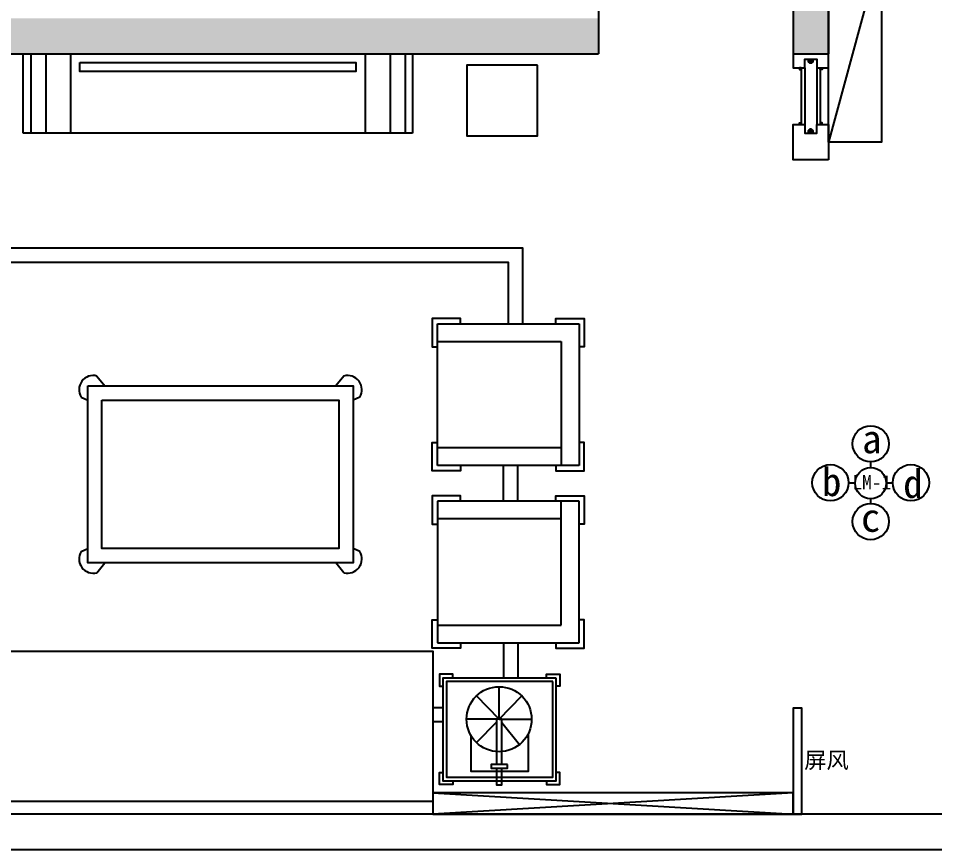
# Model space of a CAD drawing. Extents: x 643133 to 135659452, y -425133 to -387116.
# Drawn here: x 715458 to 720636, y -404167 to -399467 of the extents above; entities that cross this region are included whole.
import ezdxf

# ---------------------------------------------------------------- set-up
doc = ezdxf.new("R2010")
doc.units = 0
doc.header["$LTSCALE"] = 10
doc.header["$MEASUREMENT"] = 0
for name, color, linetype in [('30', 30, 'Continuous'), ('34', 34, 'Continuous'), ('38', 38, 'Continuous')]:
    doc.layers.add(name, color=color, linetype=linetype)
doc.styles.add('ATT', font='')
doc.styles.get('ATT').set_extended_font_data('SimSun')

msp = doc.modelspace()

# ---------------------------------------------------------------- hatches: boundary and pattern name
at = {"layer": '34'}
for points in [[(719835.5, -398766.8), (719835.5, -399666.8), (720035.5, -399666.8), (720035.5, -398966.8), (723035.5, -398966.8), (723035.5, -398266.8), (722835.5, -398266.8), (722835.5, -398766.8)], [(718735.5, -399466.8), (714335.5, -399466.8), (713785.5, -399466.8), (713785.5, -398966.8), (713485.5, -398966.8), (713485.5, -399666.8), (718735.5, -399666.8)]]:
    msp.add_hatch(color=256, dxfattribs=at).paths.add_polyline_path(points)

# ---------------------------------------------------------------- linework, layer by layer
at = {"layer": '30'}
for p, q in [((719835.5, -398666.8), (719835.5, -399666.8)), ((720035.5, -398966.8), (720035.5, -399666.8)), ((718735.5, -399366.8), (718735.5, -399666.8)), ((713485.5, -399666.8), (718735.5, -399666.8)), ((714435.5, -399666.8), (718735.5, -399666.8)), ((719835.5, -399666.8), (720035.5, -399666.8)), ((719960.5, -400266.8), (719910.5, -400266.8)), ((719935.5, -403966.8), (714435.5, -403966.8)), ((722935.5, -403966.8), (719935.5, -403966.8)), ((719935.5, -404166.8), (714035.5, -404166.8)), ((722935.5, -404166.8), (719935.5, -404166.8))]:
    msp.add_line(p, q, dxfattribs=at)
for points in [[(719835.5, -399666.8), (719835.5, -399746.8), (719901.6, -399746.8), (719901.6, -399696.8), (719969.3, -399696.8), (719969.3, -399746.8), (720035.5, -399746.8), (720035.5, -399666.8)], [(720035.5, -400266.8), (719835.5, -400266.8), (719835.5, -400066.8), (719901.6, -400066.8), (719901.6, -400116.8), (719969.3, -400116.8), (719969.3, -400066.8), (720035.5, -400066.8), (720035.5, -400266.8)]]:
    msp.add_lwpolyline(points, dxfattribs=at)
at = {"layer": '34'}
for p, q in [((715485.5, -399666.8), (717685.5, -399666.8)), ((715485.5, -400116.8), (715485.5, -399666.8)), ((715527.7, -399666.8), (715527.7, -400116.8)), ((715612.2, -399666.8), (715612.2, -400116.8)), ((715753, -399666.8), (715753, -400116.8)), ((717418, -399666.8), (717418, -400116.8)), ((717558.8, -399666.8), (717558.8, -400116.8)), ((717643.3, -399666.8), (717643.3, -400116.8)), ((717685.5, -399666.8), (717685.5, -400116.8)), ((717685.5, -400116.8), (715485.5, -400116.8)), ((717826.1, -401194.4), (718626.1, -401194.4)), ((717826.1, -401994.4), (717826.1, -401194.4)), ((718626.1, -401194.4), (718626.1, -401994.4)), ((717826.1, -401294.4), (718526.1, -401294.4)), ((718526.1, -401294.4), (718526.1, -401994.4)), ((715902.1, -401489), (715947.3, -401544.9)), ((717297.5, -401489), (717252.3, -401544.9)), ((715812.4, -401609), (715849.8, -401626.4)), ((717387.2, -401609), (717349.8, -401626.4)), ((718526.1, -401894.4), (717826.1, -401894.4)), ((718626.1, -401994.4), (717826.1, -401994.4)), ((718199.8, -402196.9), (718199.8, -401994.4)), ((718279.8, -402196.9), (718279.8, -401994.4)), ((718626.1, -402196.9), (717826.1, -402196.9)), ((717826.1, -402196.9), (717826.1, -402996.9)), ((718526.1, -402896.9), (718526.1, -402196.9)), ((718626.1, -402996.9), (718626.1, -402196.9)), ((718526.1, -402296.9), (717826.1, -402296.9)), ((715812.4, -402480.8), (715849.8, -402463.4)), ((717387.2, -402480.8), (717349.8, -402463.4)), ((715902.1, -402600.9), (715947.3, -402544.9)), ((717297.5, -402600.9), (717252.3, -402544.9)), ((717826.1, -402896.9), (718526.1, -402896.9)), ((717826.1, -402996.9), (718626.1, -402996.9)), ((718174.5, -403429.5), (718174.5, -403245.6)), ((718174.5, -403429.5), (718046.1, -403297.8)), ((718174.5, -403429.5), (718302.6, -403297.5)), ((718174.5, -403429.5), (717990.5, -403429.5)), ((718159.5, -403445), (718046.7, -403561.8)), ((718174.5, -403429.5), (718358.4, -403429.5)), ((718189.4, -403447.9), (718290.4, -403572.3))]:
    msp.add_line(p, q, dxfattribs=at)
at = {"layer": '34', "color": 1}
for p, q in [((719918.1, -399708.6), (719952.4, -399708.6)), ((719935.3, -399694), (719935.3, -399724.9)), ((719918.1, -400105), (719952.4, -400105)), ((719935.3, -400119.5), (719935.3, -400088.7)), ((720274.4, -402006.7), (720274.4, -401974.1)), ((720148.8, -402092), (720186.3, -402092)), ((720362.4, -402092), (720399.9, -402092)), ((720274.4, -402209.9), (720274.4, -402182.8))]:
    msp.add_line(p, q, dxfattribs=at)
at = {"layer": '34', "color": 4}
for p, q in [((719881.6, -399746.8), (719881.6, -400066.8)), ((719901.6, -399746.8), (719901.6, -400066.8)), ((719969.3, -399746.8), (719969.3, -400066.8)), ((719989.3, -399746.8), (719989.3, -400066.8))]:
    msp.add_line(p, q, dxfattribs=at)
at = {"layer": '34', "color": 251}
for p, q in [((719835.5, -403844.8), (717799.8, -403966.8)), ((717799.8, -403844.8), (719835.5, -403966.8))]:
    msp.add_line(p, q, dxfattribs=at)
at = {"layer": '34'}
for points in [[(720035.5, -399066.8), (720335.5, -399066.8), (720335.5, -400166.8), (720035.5, -400166.8)], [(715805.5, -399716.8), (717365.5, -399716.8), (717365.5, -399766.8), (715805.5, -399766.8)], [(718391.8, -399730.7), (717991.8, -399730.7), (717991.8, -400130.7), (718391.8, -400130.7)], [(719881.6, -399746.8), (719871.6, -399746.8), (719871.6, -399756.8), (719881.6, -399756.8)], [(719989.3, -399746.8), (719999.3, -399746.8), (719999.3, -399756.8), (719989.3, -399756.8)], [(719881.6, -400066.8), (719871.6, -400066.8), (719871.6, -400056.8), (719881.6, -400056.8)], [(719989.3, -400066.8), (719999.3, -400066.8), (719999.3, -400056.8), (719989.3, -400056.8)], [(715849.8, -401544.9), (717349.8, -401544.9), (717349.8, -402544.9), (715849.8, -402544.9)], [(715929.8, -401624.9), (717269.8, -401624.9), (717269.8, -402464.9), (715929.8, -402464.9)], [(715399.8, -403044.9), (717799.8, -403044.9), (717799.8, -403894.9), (715399.8, -403894.9)], [(718497.3, -403196.8), (717857.3, -403196.8), (717857.3, -403776.8), (718497.3, -403776.8)], [(718477.3, -403216.8), (717877.3, -403216.8), (717877.3, -403756.8), (718477.3, -403756.8)], [(719835.5, -403966.8), (719885.5, -403966.8), (719885.5, -403366.8), (719835.5, -403366.8)], [(718221.2, -403684.7), (718130.1, -403684.7), (718130.1, -403706.4), (718221.2, -403706.4)]]:
    msp.add_lwpolyline(points, close=True, dxfattribs=at)
for points in [[(714919.8, -401244.9), (714919.8, -400764.9), (718306.1, -400764.9), (718306.1, -401194.4)], [(714999.8, -401244.9), (714999.8, -400844.9), (718226.1, -400844.9), (718226.1, -401194.4)], [(717956.1, -401194.4), (717956.1, -401164.4), (717796.1, -401164.4), (717796.1, -401324.4), (717826.1, -401324.4)], [(718496.1, -401194.4), (718496.1, -401164.4), (718656.1, -401164.4), (718656.1, -401324.4), (718626.1, -401324.4)], [(717956.1, -401994.4), (717956.1, -402024.4), (717796.1, -402024.4), (717796.1, -401864.4), (717826.1, -401864.4)], [(718496.1, -401994.4), (718496.1, -402024.4), (718656.1, -402024.4), (718656.1, -401864.4), (718626.1, -401864.4)], [(717956.1, -402196.9), (717956.1, -402166.9), (717796.1, -402166.9), (717796.1, -402326.9), (717826.1, -402326.9)], [(718496.1, -402196.9), (718496.1, -402166.9), (718656.1, -402166.9), (718656.1, -402326.9), (718626.1, -402326.9)], [(717956.1, -402996.9), (717956.1, -403026.9), (717796.1, -403026.9), (717796.1, -402866.9), (717826.1, -402866.9)], [(718496.1, -402996.9), (718496.1, -403026.9), (718656.1, -403026.9), (718656.1, -402866.9), (718626.1, -402866.9)], [(718199.8, -402996.9), (718199.8, -403196.8)], [(718279.8, -402996.9), (718279.8, -403196.8)], [(717913, -403196.8), (717913, -403174.8), (717837.2, -403174.8), (717837.2, -403242.5), (717857.3, -403242.5)], [(718441.6, -403196.8), (718441.6, -403174.8), (718517.4, -403174.8), (718517.4, -403242.5), (718497.3, -403242.5)], [(717857.3, -403364.9), (717799.8, -403364.9)], [(717857.3, -403444.9), (717799.8, -403444.9)], [(718189.4, -403684.7), (718189.4, -403429.5), (718159.5, -403429.5), (718159.5, -403684.7)], [(718338.8, -403512.2), (718338.8, -403725.5), (718016.3, -403725.5), (718016.3, -403523.4)], [(718159.5, -403706.4), (718159.5, -403799.8), (718189.4, -403799.8), (718189.4, -403706.4)], [(717913, -403776.8), (717913, -403798.8), (717837.2, -403798.8), (717837.2, -403731.1), (717857.3, -403731.1)], [(718441.6, -403776.8), (718441.6, -403798.8), (718517.4, -403798.8), (718517.4, -403731.1), (718497.3, -403731.1)]]:
    msp.add_lwpolyline(points, dxfattribs=at)
at = {"layer": '34', "color": 1}
msp.add_lwpolyline([(717799.8, -403966.8), (719835.5, -403966.8), (719835.5, -403844.8), (717799.8, -403844.8)], close=True, dxfattribs=at)
for centre, radius in [((719935.5, -399708.6), 11.8), ((719935.5, -400105), 11.8), ((719935.5, -400105), 11.8), ((720274.4, -401871.9), 102.2), ((720046.6, -402092), 102.2), ((720502.1, -402092), 102.2), ((720274.4, -402312.2), 102.2)]:
    msp.add_circle(centre, radius, dxfattribs=at)
at = {"layer": '34'}
for centre, radius in [((720274.4, -402094.8), 88), ((718174.5, -403429.5), 183.9)]:
    msp.add_circle(centre, radius, dxfattribs=at)
for centre, start, end in [((715881.1, -401566.8), 74.9149, 211.5365), ((717318.5, -401566.8), 328.4635, 105.0851), ((715881.1, -402523), 148.4635, 285.0851), ((717318.5, -402523), 254.9149, 31.5365)]:
    msp.add_arc(centre, 80.6, start, end, dxfattribs=at)
at = {"layer": '38'}
msp.add_line((720335.5, -399066.8), (720035.5, -400166.8), dxfattribs=at)

# ---------------------------------------------------------------- texts
at = {"layer": '34', "color": 1, "linetype": 'ByBlock', "lineweight": -3, "attachment_point": 1, "style": 'ATT'}
for s, insert, char_height, width in [('a', (720225.9, -401764.3), 161.3, 1370.564), ('b', (719999.1, -402006.3), 161.3, 1370.564), ('d', (720458.5, -402016.9), 161.3, 1370.564), ('LM-1', (720171.1, -402049.4), 80.64, 685.282), ('c', (720219.4, -402208.3), 161.3, 1370.564)]:
    msp.add_mtext(s, dxfattribs=dict(at, insert=insert, char_height=char_height, width=width))
at = {"layer": '34', "linetype": 'ByBlock', "lineweight": -3, "insert": (719898.7, -403614.8), "char_height": 92.16, "width": 783.18, "attachment_point": 1, "style": 'ATT'}
msp.add_mtext('屏风', dxfattribs=at)

doc.saveas('drawing.dxf')
